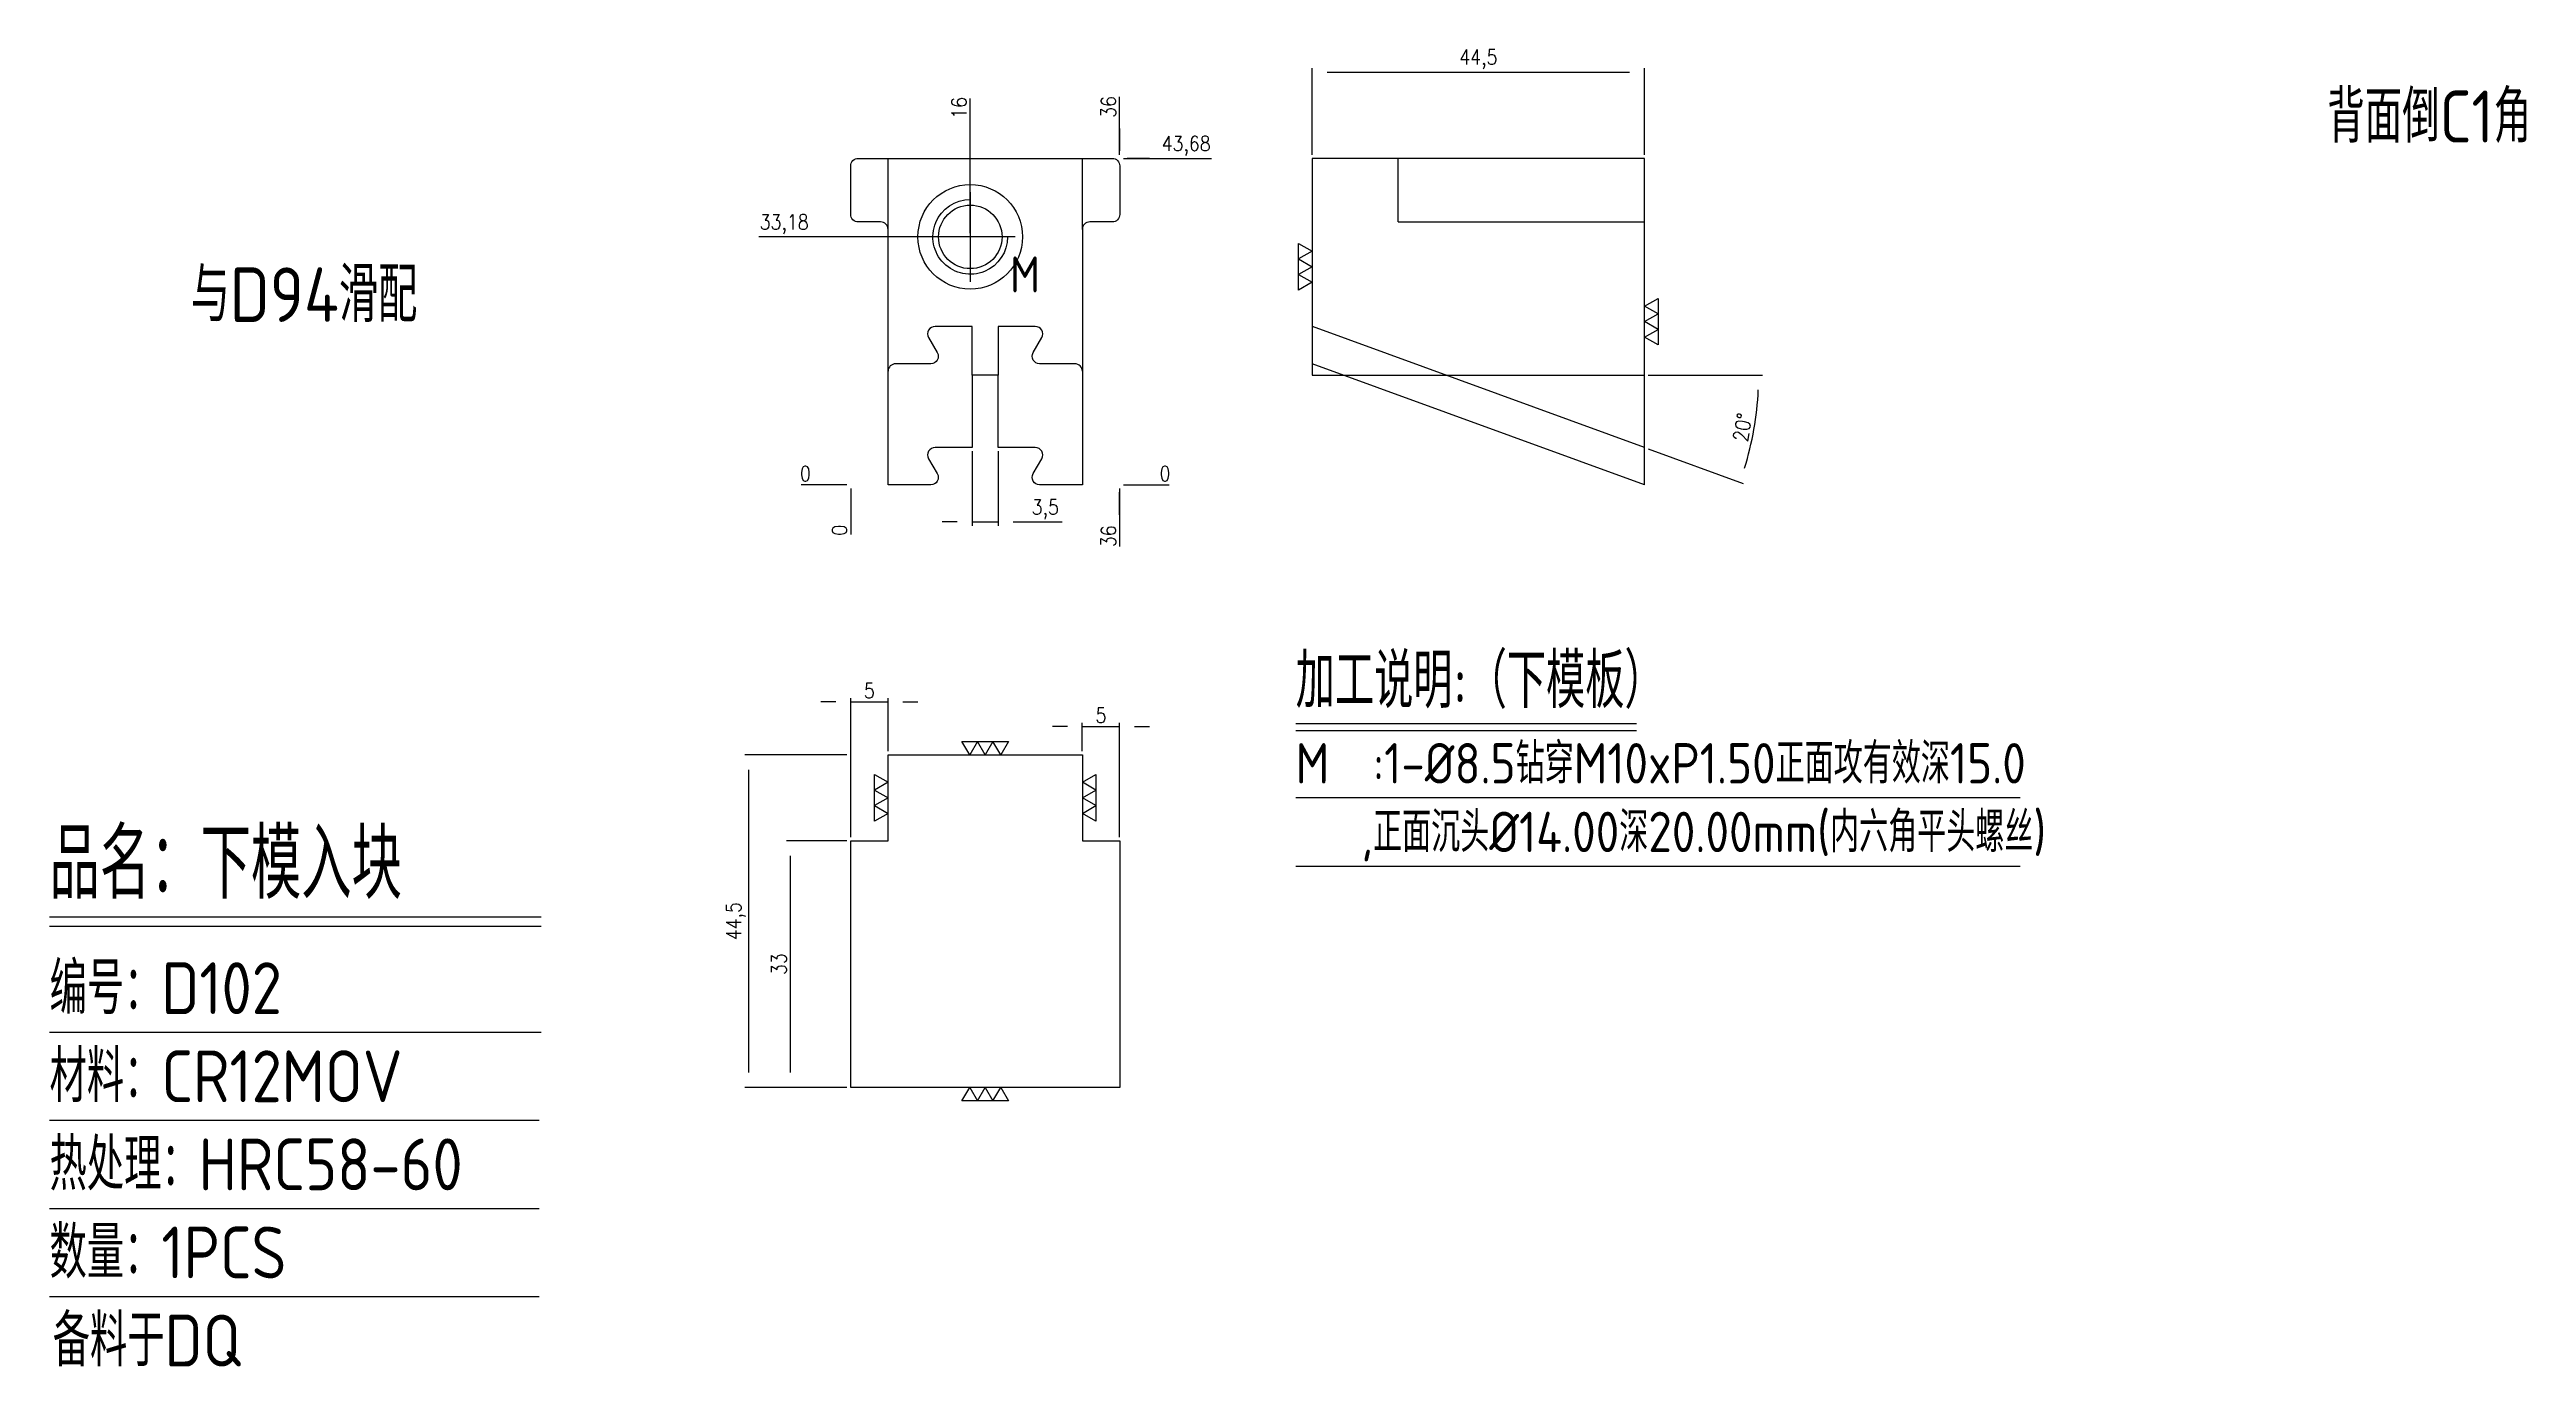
# Model space of a CAD drawing. Header units: millimetres. Extents: x 130902 to 131234, y -3025 to -2849.
import ezdxf
from ezdxf.enums import TextEntityAlignment as Align

# ---------------------------------------------------------------- set-up
doc = ezdxf.new("R2010")
doc.units = ezdxf.units.MM
doc.linetypes.add('CENTER', pattern=[0])
for name, color, linetype in [('DIE_P', 2, 'Continuous'), ('DIM', 4, 'Continuous'), ('LB_P', 2, 'Continuous'), ('TEXT', 4, 'Continuous')]:
    doc.layers.add(name, color=color, linetype=linetype)
doc.styles.add('gbenor', font='gbenor.shx', dxfattribs={"bigfont": 'gbcbig.shx'})
doc.styles.get("Standard").update_dxf_attribs({"font": 'txt.shx', "width": 0.85, "bigfont": 'ctxt.shx'})
doc.dimstyles.new('T-2-WX', dxfattribs={"dimtxt": 2, "dimasz": 2, "dimexe": 0.5, "dimexo": 0.5, "dimgap": 0.5, "dimtad": 1, "dimtxsty": 'Standard', "dimblk": 'OPEN30', "dimcen": 0, "dimazin": 3, "dimtfac": 1, "dimtmove": 0, "dimatfit": 3, "dimldrblk": 'OPEN30', "dimlwd": -1, "dimlwe": -1})

# ---------------------------------------------------------------- blocks, each defined once
blk = doc.blocks.new('*D7579')
at = {"layer": 'Defpoints', "color": 0}
for p in [(131115.72, -2851.53), (131071.22, -2863.09), (131115.72, -2863.09)]:
    blk.add_point(p, dxfattribs=at)
at = {"layer": 'DIM', "color": 0}
for p, q in [((131071.22, -2862.59), (131071.22, -2851.03)), ((131115.72, -2862.59), (131115.72, -2851.03)), ((131073.22, -2851.53), (131113.72, -2851.53))]:
    blk.add_line(p, q, dxfattribs=at)
at = {"layer": 'DIM', "color": 0, "insert": (131093.47, -2849.84), "char_height": 2, "attachment_point": 5}
blk.add_mtext('44,5', dxfattribs=at)
blk = doc.blocks.new('_Open30')
blk = doc.blocks.new('*D7580')
at = {"layer": 'Defpoints', "color": 0}
for p in [(131071.27, -2885.59), (131071.22, -2892.07), (131115.72, -2892.07), (131115.72, -2901.77), (131129.86, -2901.74)]:
    blk.add_point(p, dxfattribs=at)
at = {"layer": 'DIM', "color": 0}
for p, q in [((131116.22, -2892.07), (131131.49, -2892.07)), ((131116.19, -2901.94), (131128.93, -2906.58))]:
    blk.add_line(p, q, dxfattribs=at)
blk.add_arc((131089.08, -2892.07), 41.91, 342.7348, 357.2652, dxfattribs=at)
at = {"layer": 'DIM', "color": 0, "insert": (131128.83, -2899.08), "char_height": 2, "attachment_point": 5, "rotation": 80}
blk.add_mtext('20%%d', dxfattribs=at)
blk = doc.blocks.new('*D7581')
at = {"layer": 'Defpoints', "color": 0}
for p in [(131009.46, -2942.88), (130995.78, -2987.38), (131009.46, -2987.38)]:
    blk.add_point(p, dxfattribs=at)
at = {"layer": 'DIM', "color": 0}
for p, q in [((131008.96, -2942.88), (130995.28, -2942.88)), ((130995.78, -2944.88), (130995.78, -2985.38)), ((131008.96, -2987.38), (130995.28, -2987.38))]:
    blk.add_line(p, q, dxfattribs=at)
at = {"layer": 'DIM', "color": 0, "insert": (130994.09, -2965.13), "char_height": 2, "attachment_point": 5, "rotation": 90}
blk.add_mtext('44,5', dxfattribs=at)
blk = doc.blocks.new('*D7582')
at = {"layer": 'Defpoints', "color": 0}
for p in [(131009.46, -2954.38), (131001.37, -2987.38), (131009.46, -2987.38)]:
    blk.add_point(p, dxfattribs=at)
at = {"layer": 'DIM', "color": 0}
for p, q in [((131008.96, -2954.38), (131000.87, -2954.38)), ((131001.37, -2956.38), (131001.37, -2985.38)), ((131008.96, -2987.38), (131000.87, -2987.38))]:
    blk.add_line(p, q, dxfattribs=at)
at = {"layer": 'DIM', "color": 0, "insert": (130999.87, -2970.88), "char_height": 2, "attachment_point": 5, "rotation": 90}
blk.add_mtext('33', dxfattribs=at)
blk = doc.blocks.new('*D7583')
at = {"layer": 'Defpoints', "color": 0}
for p in [(131014.46, -2935.81), (131014.46, -2942.88), (131009.46, -2954.38)]:
    blk.add_point(p, dxfattribs=at)
at = {"layer": 'DIM', "color": 0}
for p, q in [((131007.46, -2935.81), (131005.46, -2935.81)), ((131009.46, -2953.88), (131009.46, -2935.31)), ((131009.46, -2935.81), (131014.46, -2935.81)), ((131014.46, -2942.38), (131014.46, -2935.31)), ((131016.46, -2935.81), (131018.46, -2935.81))]:
    blk.add_line(p, q, dxfattribs=at)
at = {"layer": 'DIM', "color": 0, "insert": (131011.96, -2934.31), "char_height": 2, "attachment_point": 5}
blk.add_mtext('5', dxfattribs=at)
blk = doc.blocks.new('*D7584')
at = {"layer": 'Defpoints', "color": 0}
for p in [(131045.46, -2939.1), (131040.46, -2942.88), (131045.46, -2954.38)]:
    blk.add_point(p, dxfattribs=at)
at = {"layer": 'DIM', "color": 0}
for p, q in [((131038.46, -2939.1), (131036.46, -2939.1)), ((131040.46, -2942.38), (131040.46, -2938.6)), ((131040.46, -2939.1), (131045.46, -2939.1)), ((131045.46, -2953.88), (131045.46, -2938.6)), ((131047.46, -2939.1), (131049.46, -2939.1))]:
    blk.add_line(p, q, dxfattribs=at)
at = {"layer": 'DIM', "color": 0, "insert": (131042.96, -2937.6), "char_height": 2, "attachment_point": 5}
blk.add_mtext('5', dxfattribs=at)
blk = doc.blocks.new('*D7585')
at = {"layer": 'Defpoints', "color": 0}
for p in [(131009.46, -2906.76), (131045.46, -2906.76), (131050.46, -2906.76)]:
    blk.add_point(p, dxfattribs=at)
at = {"layer": 'DIM', "color": 0}
blk.add_line((131045.96, -2906.76), (131052.1, -2906.76), dxfattribs=at)
at = {"layer": 'DIM', "color": 0, "insert": (131051.53, -2905.26), "char_height": 2, "attachment_point": 5}
blk.add_mtext('0', dxfattribs=at)
blk = doc.blocks.new('*D7586')
at = {"layer": 'Defpoints', "color": 0}
for p in [(131045.46, -2863.09), (131050.46, -2863.09), (131009.46, -2906.76)]:
    blk.add_point(p, dxfattribs=at)
at = {"layer": 'DIM', "color": 0}
for p, q in [((131045.96, -2863.09), (131049.46, -2863.09)), ((131049.46, -2863.09), (131046.46, -2863.09)), ((131046.46, -2863.09), (131057.76, -2863.09))]:
    blk.add_line(p, q, dxfattribs=at)
at = {"layer": 'DIM', "color": 0, "insert": (131054.36, -2861.4), "char_height": 2, "attachment_point": 5}
blk.add_mtext('43,68', dxfattribs=at)
blk = doc.blocks.new('*D7587')
at = {"layer": 'Defpoints', "color": 0}
for p in [(131004.46, -2906.76), (131009.46, -2906.76), (131009.46, -2906.76)]:
    blk.add_point(p, dxfattribs=at)
at = {"layer": 'DIM', "color": 0}
blk.add_line((131008.96, -2906.76), (131002.83, -2906.76), dxfattribs=at)
at = {"layer": 'DIM', "color": 0, "insert": (131003.4, -2905.26), "char_height": 2, "attachment_point": 5}
blk.add_mtext('0', dxfattribs=at)
blk = doc.blocks.new('*D7588')
at = {"layer": 'Defpoints', "color": 0}
for p in [(131004.46, -2873.59), (131025.46, -2873.59), (131009.46, -2906.76)]:
    blk.add_point(p, dxfattribs=at)
at = {"layer": 'DIM', "color": 0}
for p, q in [((131008.46, -2873.59), (130997.16, -2873.59)), ((131012.46, -2873.59), (131008.46, -2873.59)), ((131024.96, -2873.59), (131012.46, -2873.59))]:
    blk.add_line(p, q, dxfattribs=at)
at = {"layer": 'DIM', "color": 0, "insert": (131000.56, -2871.9), "char_height": 2, "attachment_point": 5}
blk.add_mtext('33,18', dxfattribs=at)
blk = doc.blocks.new('*D7589')
at = {"layer": 'Defpoints', "color": 0}
for p in [(131009.46, -2906.76), (131045.46, -2906.76), (131045.46, -2911.76)]:
    blk.add_point(p, dxfattribs=at)
at = {"layer": 'DIM', "color": 0}
for p, q in [((131045.46, -2907.26), (131045.46, -2910.76)), ((131045.46, -2910.76), (131045.46, -2907.76)), ((131045.46, -2907.76), (131045.46, -2915.02))]:
    blk.add_line(p, q, dxfattribs=at)
at = {"layer": 'DIM', "color": 0, "insert": (131043.96, -2913.64), "char_height": 2, "attachment_point": 5, "rotation": 90}
blk.add_mtext('36', dxfattribs=at)
blk = doc.blocks.new('*D7590')
at = {"layer": 'Defpoints', "color": 0}
for p in [(131009.46, -2906.76), (131009.46, -2906.76), (131009.46, -2911.76)]:
    blk.add_point(p, dxfattribs=at)
at = {"layer": 'DIM', "color": 0}
blk.add_line((131009.46, -2907.26), (131009.46, -2913.4), dxfattribs=at)
at = {"layer": 'DIM', "color": 0, "insert": (131007.96, -2912.83), "char_height": 2, "attachment_point": 5, "rotation": 90}
blk.add_mtext('0', dxfattribs=at)
blk = doc.blocks.new('*D7591')
at = {"layer": 'Defpoints', "color": 0}
for p in [(131045.46, -2858.09), (131045.46, -2863.09), (131009.46, -2906.76)]:
    blk.add_point(p, dxfattribs=at)
at = {"layer": 'DIM', "color": 0}
for p, q in [((131045.46, -2862.09), (131045.46, -2854.84)), ((131045.46, -2862.59), (131045.46, -2859.09)), ((131045.46, -2859.09), (131045.46, -2862.09))]:
    blk.add_line(p, q, dxfattribs=at)
at = {"layer": 'DIM', "color": 0, "insert": (131043.96, -2856.21), "char_height": 2, "attachment_point": 5, "rotation": 90}
blk.add_mtext('36', dxfattribs=at)
blk = doc.blocks.new('*D7592')
at = {"layer": 'Defpoints', "color": 0}
for p in [(131025.46, -2858.09), (131025.46, -2873.59), (131009.46, -2906.76)]:
    blk.add_point(p, dxfattribs=at)
at = {"layer": 'DIM', "color": 0}
for p, q in [((131025.46, -2862.09), (131025.46, -2855.08)), ((131025.46, -2866.09), (131025.46, -2862.09)), ((131025.46, -2873.09), (131025.46, -2866.09))]:
    blk.add_line(p, q, dxfattribs=at)
at = {"layer": 'DIM', "color": 0, "insert": (131023.96, -2856.33), "char_height": 2, "attachment_point": 5, "rotation": 90}
blk.add_mtext('16', dxfattribs=at)
blk = doc.blocks.new('*D7593')
at = {"layer": 'Defpoints', "color": 0}
for p in [(131025.71, -2901.76), (131029.21, -2901.76), (131029.21, -2911.73)]:
    blk.add_point(p, dxfattribs=at)
at = {"layer": 'DIM', "color": 0}
for p, q in [((131025.71, -2902.26), (131025.71, -2912.23)), ((131029.21, -2902.26), (131029.21, -2912.23)), ((131023.71, -2911.73), (131021.71, -2911.73)), ((131025.71, -2911.73), (131029.21, -2911.73)), ((131031.21, -2911.73), (131037.78, -2911.73))]:
    blk.add_line(p, q, dxfattribs=at)
at = {"layer": 'DIM', "color": 0, "insert": (131035.5, -2910.04), "char_height": 2, "attachment_point": 5}
blk.add_mtext('3,5', dxfattribs=at)

msp = doc.modelspace()

# ---------------------------------------------------------------- linework, layer by layer
at = {"layer": 'DIE_P', "lineweight": 15}
for p, q in [((131014.464, -2872.588), (131014.464, -2863.088)), ((131040.464, -2872.588), (131040.464, -2863.088)), ((131082.715, -2871.588), (131082.715, -2863.088)), ((131082.715, -2871.588), (131115.715, -2871.588))]:
    msp.add_line(p, q, dxfattribs=at)
at = {"layer": 'DIE_P', "color": 1, "lineweight": 15}
for p, q in [((131115.715, -2901.767), (131071.265, -2885.588)), ((131115.715, -2906.767), (131071.215, -2890.57)), ((131071.215, -2892.072), (131115.715, -2892.072))]:
    msp.add_line(p, q, dxfattribs=at)
at = {"layer": 'DIE_P', "linetype": 'Continuous', "lineweight": 15}
msp.add_lwpolyline([(131009.464, -2870.588), (131009.464, -2864.088, -0.4142136), (131010.464, -2863.088), (131044.464, -2863.088, -0.4142136), (131045.464, -2864.088), (131045.464, -2870.588, -0.4142136), (131044.464, -2871.588), (131041.464, -2871.588, 0.4142136), (131040.464, -2872.588), (131040.464, -2906.764), (131034.746, -2906.764, -0.5773503), (131033.88, -2905.264), (131035.035, -2903.264, 0.5773503), (131034.169, -2901.764), (131029.214, -2901.764), (131029.214, -2892.072), (131025.714, -2892.072), (131025.714, -2901.764), (131020.76, -2901.764, 0.5773503), (131019.894, -2903.264), (131021.048, -2905.264, -0.5773503), (131020.182, -2906.764), (131014.464, -2906.764), (131014.464, -2872.588, 0.4142136), (131013.464, -2871.588), (131010.464, -2871.588, -0.4142136)], format="xyb", close=True, dxfattribs=at)
msp.add_lwpolyline([(131115.715, -2906.767), (131115.715, -2863.088), (131071.215, -2863.088), (131071.215, -2892.072)], dxfattribs=at)
at = {"layer": 'DIE_P', "linetype": 'CENTER'}
for points in [[(131025.464, -2867.588), (131025.464, -2879.588)], [(131031.464, -2873.588), (131019.464, -2873.588)]]:
    msp.add_lwpolyline(points, dxfattribs=at)
at = {"layer": 'DIE_P'}
msp.add_lwpolyline([(131030.464, -2873.588, -2.4142136), (131025.464, -2868.588)], format="xyb", dxfattribs=at)
at = {"layer": 'DIE_P', "lineweight": 15}
msp.add_lwpolyline([(131040.464, -2891.568, 0.4142136), (131039.464, -2890.568), (131034.746, -2890.568, -0.5773503), (131033.88, -2889.068), (131035.035, -2887.068, 0.5773503), (131034.169, -2885.568), (131029.214, -2885.568), (131029.214, -2892.072), (131025.714, -2892.072), (131025.714, -2885.568), (131020.76, -2885.568, 0.5773503), (131019.894, -2887.068), (131021.048, -2889.068, -0.5773503), (131020.182, -2890.568), (131015.464, -2890.568, 0.4142136), (131014.464, -2891.568)], format="xyb", dxfattribs=at)
at = {"layer": 'DIE_P', "linetype": 'Continuous', "lineweight": 15}
msp.add_lwpolyline([(131014.464, -2942.881), (131040.464, -2942.881), (131040.464, -2954.381), (131045.464, -2954.381), (131045.464, -2987.381), (131009.464, -2987.381), (131009.464, -2954.381), (131014.464, -2954.381)], close=True, dxfattribs=at)
at = {"layer": 'DIE_P', "linetype": 'Continuous'}
msp.add_circle((131025.464, -2873.588), 7, dxfattribs=at)
at = {"layer": 'DIE_P'}
msp.add_circle((131025.464, -2873.588), 4.25, dxfattribs=at)
at = {"layer": 'DIM', "color": 4, "linetype": 'Continuous', "lineweight": 25}
for p, q in [((130902.229, -2964.568), (130968.052, -2964.568)), ((130902.229, -2965.781), (130968.052, -2965.781)), ((130902.229, -2979.992), (130968.052, -2979.992)), ((130902.229, -2991.776), (130967.766, -2991.776)), ((130902.229, -3003.561), (130967.766, -3003.561)), ((130902.229, -3015.345), (130967.766, -3015.345))]:
    msp.add_line(p, q, dxfattribs=at)
at = {"layer": 'LB_P', "color": 4}
for points in [[(131069.415, -2874.463), (131071.215, -2875.502), (131069.415, -2876.541), (131071.215, -2877.58), (131069.415, -2878.62), (131071.215, -2879.659), (131069.415, -2880.698), (131069.415, -2874.463)], [(131117.515, -2888.045), (131115.715, -2887.006), (131117.515, -2885.967), (131115.715, -2884.927), (131117.515, -2883.888), (131115.715, -2882.849), (131117.515, -2881.81), (131117.515, -2888.045)], [(131030.582, -2941.081), (131029.543, -2942.881), (131028.504, -2941.081), (131027.464, -2942.881), (131026.425, -2941.081), (131025.386, -2942.881), (131024.347, -2941.081), (131030.582, -2941.081)], [(131012.664, -2945.514), (131014.464, -2946.553), (131012.664, -2947.592), (131014.464, -2948.631), (131012.664, -2949.671), (131014.464, -2950.71), (131012.664, -2951.749), (131012.664, -2945.514)], [(131042.264, -2951.749), (131040.464, -2950.71), (131042.264, -2949.671), (131040.464, -2948.631), (131042.264, -2947.592), (131040.464, -2946.553), (131042.264, -2945.514), (131042.264, -2951.749)], [(131024.347, -2989.181), (131025.386, -2987.381), (131026.425, -2989.181), (131027.464, -2987.381), (131028.504, -2989.181), (131029.543, -2987.381), (131030.582, -2989.181), (131024.347, -2989.181)]]:
    msp.add_lwpolyline(points, close=True, dxfattribs=at)
at = {"layer": 'TEXT', "color": 3}
for p, q in [((131069.02, -2938.693), (131114.64, -2938.693)), ((131069.02, -2939.638), (131114.64, -2939.638)), ((131069.02, -2948.602), (131166.011, -2948.602)), ((131069.02, -2957.782), (131166.011, -2957.782))]:
    msp.add_line(p, q, dxfattribs=at)

# ---------------------------------------------------------------- texts
at = {"layer": 'DIM', "color": 3, "linetype": 'Continuous', "lineweight": 25, "style": 'gbenor'}
for s, height, p in [('品名：下模入块', 9.3582, (130902.229, -2962.142)), ('编号：D102', 6.932, (130902.229, -2977.566)), ('材料：CR12MOV', 6.932, (130902.229, -2989.35)), ('热处理：HRC58-60', 6.93203, (130902.229, -3001.135)), ('数量：1PCS', 6.932, (130902.229, -3012.919)), ('备料于DQ', 6.932, (130902.651, -3024.704))]:
    msp.add_text(s, height=height, dxfattribs=at).set_placement(p)
at = {"layer": 'TEXT', "color": 4, "lineweight": 18, "style": 'gbenor'}
msp.add_text('背面倒C1角', height=6.9635, dxfattribs=at).set_placement((131207.096, -2860.969))
at = {"layer": 'TEXT', "color": 4, "style": 'gbenor'}
for s, height, p in [('与D94滑配', 7.29, (130921.113, -2884.962)), ('加工说明:（下模板）', 7.29, (131069.02, -2936.614)), ('M  :1-%%C8.5钻穿M10xP1.50正面攻有效深15.0', 5.4, (131069.02, -2946.712)), ('   ,正面沉头%%C14.00深20.00mm(内六角平头螺丝)', 5.4, (131069.02, -2955.892))]:
    msp.add_text(s, height=height, dxfattribs=at).set_placement(p)
msp.add_text('M', height=4.8, dxfattribs=at).set_placement((131032.794, -2878.6), align=Align.MIDDLE_CENTER)

# ---------------------------------------------------------------- dimensions: what is measured, and where the dimension line sits
at = {"layer": 'DIM', "color": 4}
for base, p1, p2, picture, middle in [((131115.715, -2851.53), (131071.215, -2863.088), (131115.715, -2863.088), '*D7579', (131093.465, -2849.839)), ((131029.214, -2911.731), (131025.714, -2901.764), (131029.214, -2901.764), '*D7593', (131035.495, -2910.041)), ((131014.464, -2935.811), (131009.464, -2954.381), (131014.464, -2942.881), '*D7583', (131011.964, -2934.311)), ((131045.464, -2939.103), (131040.464, -2942.881), (131045.464, -2954.381), '*D7584', (131042.964, -2937.603))]:
    dim = msp.add_linear_dim(base=base, p1=p1, p2=p2, dimstyle='T-2-WX', dxfattribs=at)
    dim.commit()
    dim.dimension.update_dxf_attribs({"geometry": picture, "text_midpoint": middle})
for feature_location, offset, dtype, origin, picture, middle in [((131045.464, -2863.088), (0, 5), 1, (131009.464, -2906.764), '*D7591', (131043.964, -2856.212)), ((131025.464, -2873.588), (0, 15.5), 1, (131009.464, -2906.764), '*D7592', (131023.964, -2856.333)), ((131045.464, -2863.088), (5, 0), 0, (131009.464, -2906.764), '*D7586', (131054.364, -2861.398)), ((131025.464, -2873.588), (-21, 0), 0, (131009.464, -2906.764), '*D7588', (131000.564, -2871.898)), ((131009.464366681, -2906.764464546), (-5, 0), 0, (131009.464366681, -2906.764464546), '*D7587', (131003.397700015, -2905.264464546)), ((131045.464366702, -2906.764464546), (5, 0), 0, (131009.464366681, -2906.764464546), '*D7585', (131051.531033368, -2905.264464546)), ((131009.464366681, -2906.764464546), (0, -5), 1, (131009.464366681, -2906.764464546), '*D7590', (131007.964366681, -2912.831131213)), ((131045.464, -2906.764), (0, -5), 1, (131009.464, -2906.764), '*D7589', (131043.964, -2913.641))]:
    dim = msp.add_ordinate_dim(feature_location=feature_location, offset=offset, dtype=dtype, origin=origin, dimstyle='T-2-WX', dxfattribs=at)
    dim.commit()
    dim.dimension.update_dxf_attribs({"geometry": picture, "text_midpoint": middle})
dim = msp.add_angular_dim_2l(base=(131129.857, -2901.737), line1=((131071.215, -2892.072), (131115.715, -2892.072)), line2=((131115.715, -2901.767), (131071.265, -2885.588)), dimstyle='T-2-WX', dxfattribs=at)
dim.commit()
dim.dimension.update_dxf_attribs({"geometry": '*D7580', "text_midpoint": (131128.826, -2899.081)})
dim = msp.add_linear_dim(base=(130995.78, -2987.381), p1=(131009.464, -2942.881), p2=(131009.464, -2987.381), angle=90, dimstyle='T-2-WX', dxfattribs=at)
dim.commit()
dim.dimension.update_dxf_attribs({"geometry": '*D7581', "text_midpoint": (130995.78, -2965.131), "dimtype": 160})
dim = msp.add_linear_dim(base=(131001.372, -2987.381), p1=(131009.464, -2954.381), p2=(131009.464, -2987.381), angle=90, dimstyle='T-2-WX', dxfattribs=at)
dim.commit()
dim.dimension.update_dxf_attribs({"geometry": '*D7582', "text_midpoint": (130999.872, -2970.881)})

doc.saveas('drawing.dxf')
